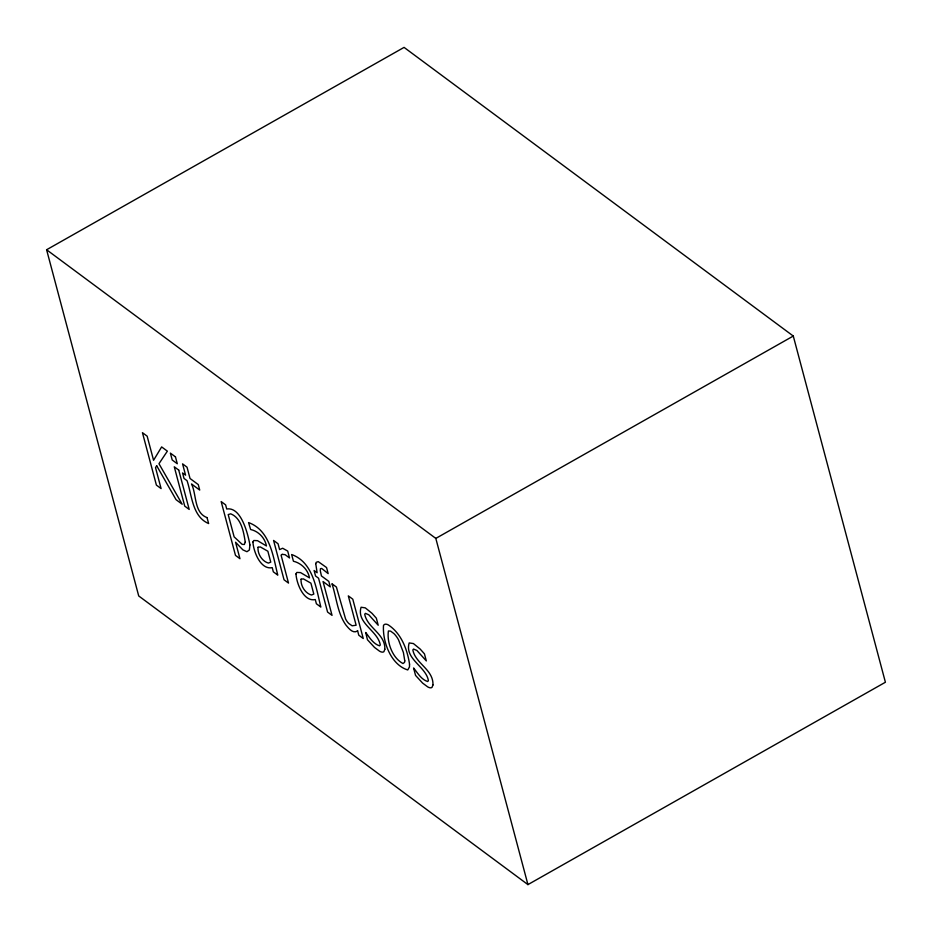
<?xml version="1.0" encoding="UTF-8"?>
<svg xmlns="http://www.w3.org/2000/svg" width="932" height="932" viewBox="0 0 932 932"><rect width="100%" height="100%" fill="white"/><g stroke="black" fill="none" stroke-linecap="round" stroke-linejoin="round"><path stroke-width="1.4" d="M46.6 249.753L404.069 47.392L793.283 336.044L885.4 682.247L527.931 884.608L138.717 595.956L46.6 249.753L435.815 538.405L527.931 884.608M435.815 538.405L793.283 336.044M249.927 544.94L249.368 549.997L246.945 551.709L242.903 549.88L235.563 542.238L239.955 558.711L235.493 555.402L221.164 501.567L225.626 504.876L226.721 509C241.272 506.565 247.935 534.106 249.927 544.94M252.933 541.97C253.422 551.429 260.599 570.128 272.214 567.635L273.332 571.829L277.771 575.126C273.053 556.218 270.105 530.401 248.576 522.584L250.626 529.504C258.548 531.24 264.956 537.997 266.447 545.954L257.5 540.665L253.76 540.502L252.933 541.97M295.992 573.902C296.481 583.362 303.657 602.06 315.272 599.567L316.391 603.761L320.829 607.058C316.111 588.15 313.164 562.334 291.634 554.517L293.429 561.239C301.397 563.138 308.014 569.767 309.506 577.887L300.558 572.597L296.807 572.434L295.992 573.902M409.544 664.143L409.474 666.939L407.738 669.945C391.044 664.819 382.4 641.833 383.495 625.465A19.782 6.722 60.5 0 1 388.201 624.848C401.238 633.329 407.296 649.348 409.544 664.143M315.738 563.639L317.113 572.726L314.096 570.489L315.552 575.988L318.569 578.224L327.575 612.056L332.037 615.365L323.043 581.533L330.278 586.904L328.821 581.417L321.435 575.929L320.27 570.652L320.468 568.671L321.691 568.45L328.169 573.611L326.561 567.553L318.255 561.635L316.193 562.322L315.738 563.639M404.779 660.904L404.523 662.407L402.985 663.526C392.255 657.864 386.757 642.171 388.399 630.976L390.59 631.115L393.875 633.539A11.231 3.821 60.5 0 1 398.512 639.783L403.405 652.528L404.779 660.904M384.846 649.289L383.891 651.701A18.931 6.442 60.5 0 1 379.545 651.177L374.489 647.402L367.441 639.725L365.705 632.478C369.561 637.453 373.208 643.861 379.545 645.818L380.291 644.991C378.008 630.824 356.21 623.228 361.068 607.245L365.297 607.874L372.031 613.349L376.33 618.172L378.206 625.244L368.769 614.771L365.402 613.373L364.727 614.258C367.29 627.993 385.487 633.83 384.846 649.289M432.961 684.973L432.005 687.385A18.931 6.442 60.5 0 1 427.66 686.861L422.604 683.086L415.555 675.409L413.575 667.988C417.641 672.927 421.206 679.533 427.66 681.513L428.405 680.675C426.122 666.508 404.325 658.912 409.183 642.929L413.412 643.558L420.146 649.033L424.444 653.856L426.32 660.928L416.884 650.454L413.517 649.056L412.841 649.942C415.404 663.677 433.613 669.514 432.961 684.973M245.256 542.133L244.347 544.474L242.157 544.358L234.13 536.855L228.2 514.569L230.705 513.835C241.435 518.029 243.671 532.114 245.256 542.133M258.048 547.247C257.36 553.69 262.032 561.344 268.439 563.091L270.758 562.147L267.857 551.231L260.331 546.944L258.048 547.247M301.094 579.18C300.419 585.622 305.079 593.276 311.498 595.024L313.816 594.08L310.904 583.164L303.389 578.877L301.094 579.18M156.669 465.72L155.528 467.643L161.096 488.589L156.401 485.106L142.445 432.681L147.151 436.164L153.57 460.28L161.644 446.917L167.364 451.158L158.964 463.717L182.171 504.212L176.066 499.692L156.669 465.72M282.186 554.365L281.08 555.157L288.512 583.082L284.039 579.774L273.577 540.443L278.039 543.752L279.6 549.6L282.652 548.237L287.697 551.08L289.526 557.977L285.087 554.668L282.186 554.365M357.62 630.836C353.007 634.249 348.475 628.11 345.807 624.894C337.337 612.813 336.522 597.342 331.932 583.723L336.394 587.032L345.551 618.86A6.419 2.179 60.5 0 0 348.906 623.555L352.11 625.791L356.129 625.232L348.312 595.874L352.785 599.183L363.247 638.513L358.785 635.205L357.62 630.836M207.044 517.61C193.821 512.728 196.687 494.24 191.503 483.976L199.716 490.069L198.26 484.582L190.035 478.489L187.029 467.188L182.567 463.868L185.573 475.169L182.555 472.932L184.012 478.431L187.029 480.667C191.899 494.88 192.178 516.573 208.628 523.551L207.044 517.61M175.461 456.878L170.381 453.115L172.21 459.977L177.29 463.752L175.461 456.878M178.734 470.101L174.272 466.792L184.734 506.123L189.196 509.431L178.734 470.101"/></g></svg>
